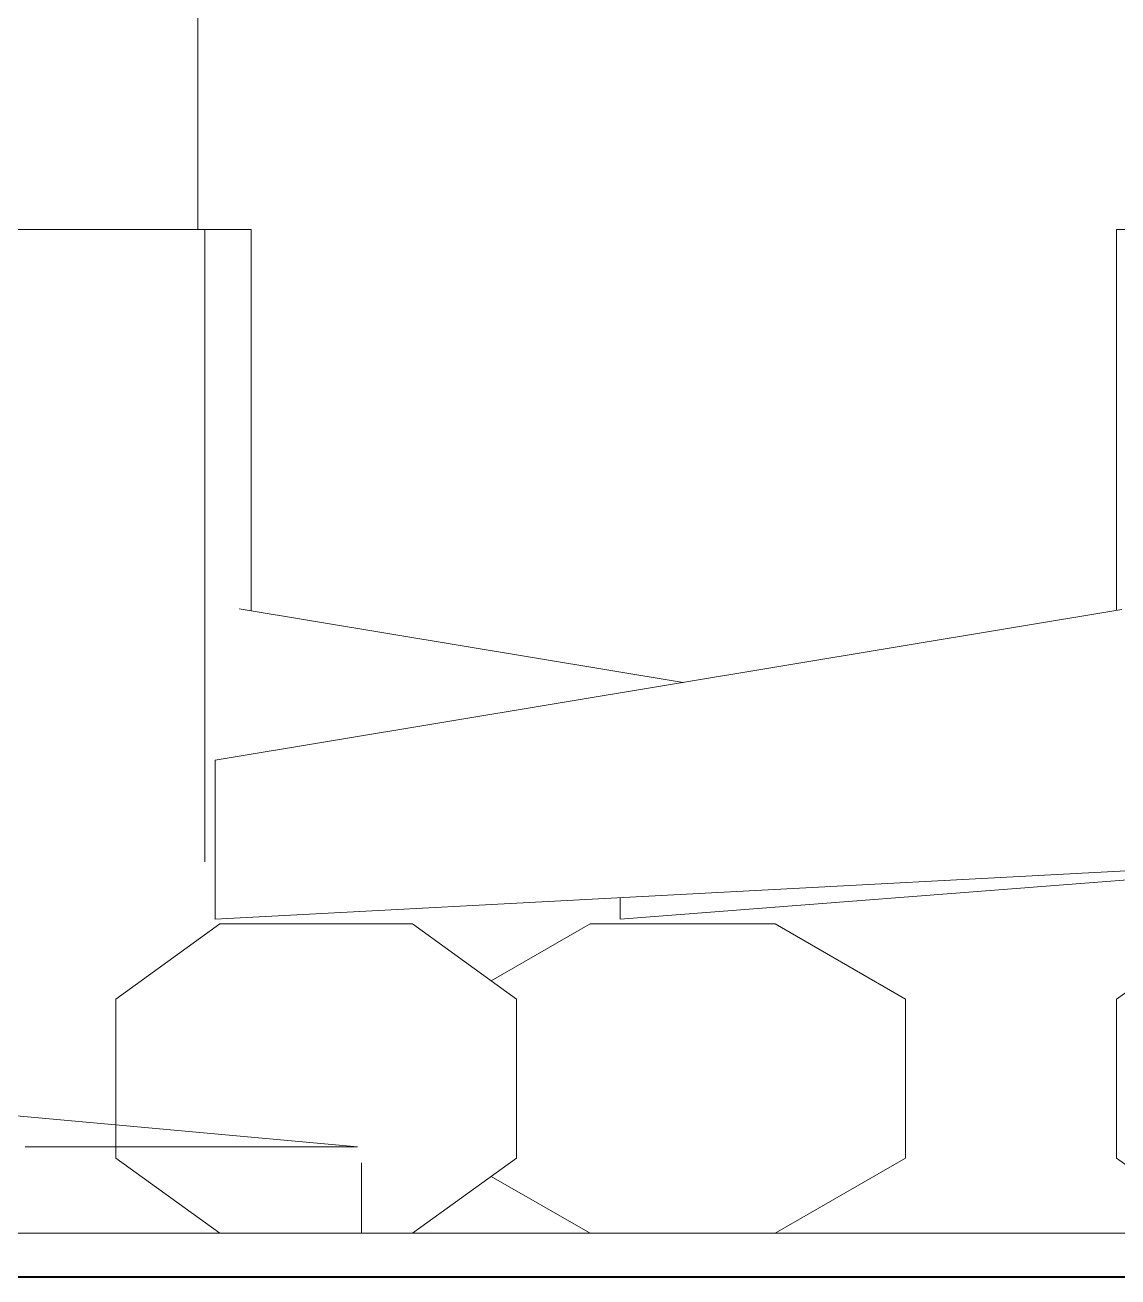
# Model space of a CAD drawing. Extents: x 65572 to 72871, y 30718 to 33858.
# Drawn here: x 66356.68 to 66369.12, y 33416.08 to 33430.34 of the extents above; entities that cross this region are included whole.
import ezdxf

# ---------------------------------------------------------------- set-up
doc = ezdxf.new("R2010")
doc.units = 0
doc.header["$LTSCALE"] = 0.5
doc.header["$MEASUREMENT"] = 0
doc.layers.get('0').update_dxf_attribs({"color": 20, "linetype": 'CONTINUOUS'})
for name, color, linetype, lineweight in [('Framing', 142, 'CONTINUOUS', 13), ('Layout', 154, 'CONTINUOUS', 5), ('Structure', 7, 'CONTINUOUS', 40)]:
    doc.layers.add(name, color=color, linetype=linetype, lineweight=lineweight)

# ---------------------------------------------------------------- blocks, each defined once
blk = doc.blocks.new('12fstg01')
at = {"color": 0, "linetype": 'ByBlock'}
for p, q in [((-0.03806, 0.24015), (0.03806, 0.24015)), ((-0.03806, 0.149), (-0.03806, 0.24015)), ((-0.25367, 0.1132), (-0.03681, 0.14918)), ((-0.25367, 0.0751), (-0.25367, 0.1132)), ((-0.02463, 0.08728), (-0.25367, 0.0751)), ((-0.02131, 0.08562), (-0.1568, 0.0751)), ((-0.1568, 0.0751), (-0.1568, 0.08017)), ((-0.27747, 0.056), (-0.25256, 0.07399)), ((-0.25256, 0.07399), (-0.20648, 0.07399)), ((-0.20648, 0.07399), (-0.18157, 0.056)), ((-0.16399, 0.07399), (-0.18766, 0.06034)), ((-0.11971, 0.07399), (-0.16399, 0.07399)), ((-0.11971, 0.07399), (-0.08857, 0.056)), ((-0.03806, 0.056), (-0.01273, 0.07399)), ((-0.27747, 0.0179), (-0.27747, 0.056)), ((-0.18157, 0.056), (-0.18157, 0.0179)), ((-0.08857, 0.0179), (-0.08857, 0.056)), ((-0.03806, 0.056), (-0.03806, 0.0179)), ((-0.25256, 0), (-0.27747, 0.0179)), ((-0.18157, 0.0179), (-0.20648, 0)), ((-0.08857, 0.0179), (-0.11971, 0)), ((-0.03806, 0.0179), (-0.01273, 0)), ((-0.16399, 0), (-0.18766, 0.01356)), ((-0.20648, 0), (-0.25256, 0)), ((-0.11971, 0), (-0.16399, 0))]:
    blk.add_line(p, q, dxfattribs=at)

msp = doc.modelspace()

# ---------------------------------------------------------------- linework, layer by layer
at = {"layer": 'Framing'}
msp.add_line((65916.121008, 33416.58061), (66520.623975, 33416.58061), dxfattribs=at)
at = {"layer": 'Layout', "linetype": 'ByBlock'}
for p, q in [((66358.644816, 33435.261588), (66358.644816, 33428.008715)), ((66355.62864, 33428.008715), (66359.250686, 33428.008715)), ((66358.723843, 33420.808526), (66358.723843, 33428.008715)), ((66359.250686, 33428.008715), (66359.250686, 33423.66665)), ((66359.11239, 33423.688601), (66364.169528, 33422.851617)), ((66349.461203, 33418.562349), (66360.461257, 33417.562344)), ((66360.508468, 33417.381814), (66360.508468, 33416.58061))]:
    msp.add_line(p, q, dxfattribs=at)
at = {"layer": 'Layout', "linetype": 'ByBlock', "flags": 128}
msp.add_lwpolyline([(66356.676105, 33417.562344), (66356.680468, 33417.562344), (66356.684831, 33417.562344), (66356.689194, 33417.562344), (66356.693557, 33417.562344), (66356.69792, 33417.562344), (66356.702283, 33417.562344), (66356.706646, 33417.562344), (66356.711009, 33417.562344), (66356.715372, 33417.562344), (66356.719735, 33417.562344), (66356.724098, 33417.562344), (66356.728461, 33417.562344), (66356.732825, 33417.562344), (66356.737188, 33417.562344), (66356.741551, 33417.562344), (66356.745914, 33417.562344), (66356.750277, 33417.562344), (66356.75464, 33417.562344), (66356.759003, 33417.562344), (66356.763366, 33417.562344), (66356.767729, 33417.562344), (66356.772092, 33417.562344), (66356.776455, 33417.562344), (66356.780818, 33417.562344), (66356.785181, 33417.562344), (66356.789544, 33417.562344), (66356.793907, 33417.562344), (66356.79827, 33417.562344), (66356.802633, 33417.562344), (66356.806996, 33417.562344), (66356.811359, 33417.562344), (66356.815723, 33417.562344), (66356.820086, 33417.562344), (66356.824449, 33417.562344), (66356.828812, 33417.562344), (66356.833175, 33417.562344), (66356.837538, 33417.562344), (66356.841901, 33417.562344), (66356.846264, 33417.562344), (66356.850627, 33417.562344), (66356.85499, 33417.562344), (66356.859353, 33417.562344), (66356.863716, 33417.562344), (66356.868079, 33417.562344), (66356.872442, 33417.562344), (66356.876805, 33417.562344), (66356.881168, 33417.562344), (66356.885531, 33417.562344), (66356.889894, 33417.562344), (66356.894257, 33417.562344), (66356.898621, 33417.562344), (66356.902984, 33417.562344), (66356.907347, 33417.562344), (66356.91171, 33417.562344), (66356.916073, 33417.562344), (66356.920436, 33417.562344), (66356.924799, 33417.562344), (66356.929162, 33417.562344), (66356.933525, 33417.562344), (66356.937888, 33417.562344), (66356.942251, 33417.562344), (66356.946614, 33417.562344), (66356.950977, 33417.562344), (66356.95534, 33417.562344), (66356.959703, 33417.562344), (66356.964066, 33417.562344), (66356.968429, 33417.562344), (66356.972792, 33417.562344), (66356.977155, 33417.562344), (66356.981519, 33417.562344), (66356.985882, 33417.562344), (66356.990245, 33417.562344), (66356.994608, 33417.562344), (66356.998971, 33417.562344), (66357.003334, 33417.562344), (66357.007697, 33417.562344), (66357.01206, 33417.562344), (66357.016423, 33417.562344), (66357.020786, 33417.562344), (66357.025149, 33417.562344), (66357.029512, 33417.562344), (66357.033875, 33417.562344), (66357.038238, 33417.562344), (66357.042601, 33417.562344), (66357.046964, 33417.562344), (66357.051327, 33417.562344), (66357.05569, 33417.562344), (66357.060053, 33417.562344), (66357.064417, 33417.562344), (66357.06878, 33417.562344), (66357.073143, 33417.562344), (66357.077506, 33417.562344), (66357.081869, 33417.562344), (66357.086232, 33417.562344), (66357.090595, 33417.562344), (66357.094958, 33417.562344), (66357.099321, 33417.562344), (66357.103684, 33417.562344), (66357.108047, 33417.562344), (66357.11241, 33417.562344), (66357.116773, 33417.562344), (66357.121136, 33417.562344), (66357.125499, 33417.562344), (66357.129862, 33417.562344), (66357.134225, 33417.562344), (66357.138588, 33417.562344), (66357.142951, 33417.562344), (66357.147315, 33417.562344), (66357.151678, 33417.562344), (66357.156041, 33417.562344), (66357.160404, 33417.562344), (66357.164767, 33417.562344), (66357.16913, 33417.562344), (66357.173493, 33417.562344), (66357.177856, 33417.562344), (66357.182219, 33417.562344), (66357.186582, 33417.562344), (66357.190945, 33417.562344), (66357.195308, 33417.562344), (66357.199671, 33417.562344), (66357.204034, 33417.562344), (66357.208397, 33417.562344), (66357.21276, 33417.562344), (66357.217123, 33417.562344), (66357.221486, 33417.562344), (66357.225849, 33417.562344), (66357.230213, 33417.562344), (66357.234576, 33417.562344), (66357.238939, 33417.562344), (66357.243302, 33417.562344), (66357.247665, 33417.562344), (66357.252028, 33417.562344), (66357.256391, 33417.562344), (66357.260754, 33417.562344), (66357.265117, 33417.562344), (66357.26948, 33417.562344), (66357.273843, 33417.562344), (66357.278206, 33417.562344), (66357.282569, 33417.562344), (66357.286932, 33417.562344), (66357.291295, 33417.562344), (66357.295658, 33417.562344), (66357.300021, 33417.562344), (66357.304384, 33417.562344), (66357.308747, 33417.562344), (66357.313111, 33417.562344), (66357.317474, 33417.562344), (66357.321837, 33417.562344), (66357.3262, 33417.562344), (66357.330563, 33417.562344), (66357.334926, 33417.562344), (66357.339289, 33417.562344), (66357.343652, 33417.562344), (66357.348015, 33417.562344), (66357.352378, 33417.562344), (66357.356741, 33417.562344), (66357.361104, 33417.562344), (66357.365467, 33417.562344), (66357.36983, 33417.562344), (66357.374193, 33417.562344), (66357.378556, 33417.562344), (66357.382919, 33417.562344), (66357.387282, 33417.562344), (66357.391646, 33417.562344), (66357.396009, 33417.562344), (66357.400372, 33417.562344), (66357.404735, 33417.562344), (66357.409098, 33417.562344), (66357.413461, 33417.562344), (66357.417824, 33417.562344), (66357.422187, 33417.562344), (66357.42655, 33417.562344), (66357.430913, 33417.562344), (66357.435276, 33417.562344), (66357.439639, 33417.562344), (66357.444002, 33417.562344), (66357.448365, 33417.562344), (66357.452728, 33417.562344), (66357.457091, 33417.562344), (66357.461454, 33417.562344), (66357.465817, 33417.562344), (66357.47018, 33417.562344), (66357.474544, 33417.562344), (66357.478907, 33417.562344), (66357.48327, 33417.562344), (66357.487633, 33417.562344), (66357.491996, 33417.562344), (66357.496359, 33417.562344), (66357.500722, 33417.562344), (66357.505085, 33417.562344), (66357.509448, 33417.562344), (66357.513811, 33417.562344), (66357.518174, 33417.562344), (66357.522537, 33417.562344), (66357.5269, 33417.562344), (66357.531263, 33417.562344), (66357.535626, 33417.562344), (66357.539989, 33417.562344), (66357.544352, 33417.562344), (66357.548715, 33417.562344), (66357.553078, 33417.562344), (66357.557442, 33417.562344), (66357.561805, 33417.562344), (66357.566168, 33417.562344), (66357.570531, 33417.562344), (66357.574894, 33417.562344), (66357.579257, 33417.562344), (66357.58362, 33417.562344), (66357.587983, 33417.562344), (66357.592346, 33417.562344), (66357.596709, 33417.562344), (66357.601072, 33417.562344), (66357.605435, 33417.562344), (66357.609798, 33417.562344), (66357.614161, 33417.562344), (66357.618524, 33417.562344), (66357.622887, 33417.562344), (66357.62725, 33417.562344), (66357.631613, 33417.562344), (66357.635976, 33417.562344), (66357.64034, 33417.562344), (66357.644703, 33417.562344), (66357.649066, 33417.562344), (66357.653429, 33417.562344), (66357.657792, 33417.562344), (66357.662155, 33417.562344), (66357.666518, 33417.562344), (66357.670881, 33417.562344), (66357.675244, 33417.562344), (66357.679607, 33417.562344), (66357.68397, 33417.562344), (66357.688333, 33417.562344), (66357.692696, 33417.562344), (66357.697059, 33417.562344), (66357.701422, 33417.562344), (66357.705785, 33417.562344), (66357.710148, 33417.562344), (66357.714511, 33417.562344), (66357.718874, 33417.562344), (66357.723238, 33417.562344), (66357.727601, 33417.562344), (66357.731964, 33417.562344), (66357.736327, 33417.562344), (66357.74069, 33417.562344), (66357.745053, 33417.562344), (66357.749416, 33417.562344), (66357.753779, 33417.562344), (66357.758142, 33417.562344), (66357.762505, 33417.562344), (66357.766868, 33417.562344), (66357.771231, 33417.562344), (66357.775594, 33417.562344), (66357.779957, 33417.562344), (66357.78432, 33417.562344), (66357.788683, 33417.562344), (66357.793046, 33417.562344), (66357.797409, 33417.562344), (66357.801772, 33417.562344), (66357.806136, 33417.562344), (66357.810499, 33417.562344), (66357.814862, 33417.562344), (66357.819225, 33417.562344), (66357.823588, 33417.562344), (66357.827951, 33417.562344), (66357.832314, 33417.562344), (66357.836677, 33417.562344), (66357.84104, 33417.562344), (66357.844863, 33417.562344), (66357.848146, 33417.562344), (66357.851428, 33417.562344), (66357.854711, 33417.562344), (66357.857994, 33417.562344), (66357.861277, 33417.562344), (66357.86456, 33417.562344), (66357.867842, 33417.562344), (66357.871125, 33417.562344), (66357.874408, 33417.562344), (66357.877691, 33417.562344), (66357.880974, 33417.562344), (66357.884256, 33417.562344), (66357.887539, 33417.562344), (66357.890822, 33417.562344), (66357.894105, 33417.562344), (66357.897388, 33417.562344), (66357.90067, 33417.562344), (66357.903953, 33417.562344), (66357.907236, 33417.562344), (66357.910519, 33417.562344), (66357.913801, 33417.562344), (66357.917084, 33417.562344), (66357.920367, 33417.562344), (66357.92365, 33417.562344), (66357.926933, 33417.562344), (66357.930215, 33417.562344), (66357.933498, 33417.562344), (66357.936781, 33417.562344), (66357.940064, 33417.562344), (66357.943347, 33417.562344), (66357.946629, 33417.562344), (66357.949912, 33417.562344), (66357.953195, 33417.562344), (66357.956478, 33417.562344), (66357.959761, 33417.562344), (66357.963043, 33417.562344), (66357.966326, 33417.562344), (66357.969609, 33417.562344), (66357.972892, 33417.562344), (66357.976175, 33417.562344), (66357.979457, 33417.562344), (66357.98274, 33417.562344), (66357.986023, 33417.562344), (66357.989306, 33417.562344), (66357.992588, 33417.562344), (66357.995871, 33417.562344), (66357.999154, 33417.562344), (66358.002437, 33417.562344), (66358.00572, 33417.562344), (66358.009002, 33417.562344), (66358.012285, 33417.562344), (66358.015568, 33417.562344), (66358.018851, 33417.562344), (66358.022134, 33417.562344), (66358.025416, 33417.562344), (66358.028699, 33417.562344), (66358.031982, 33417.562344), (66358.035265, 33417.562344), (66358.038548, 33417.562344), (66358.04183, 33417.562344), (66358.045113, 33417.562344), (66358.048396, 33417.562344), (66358.051679, 33417.562344), (66358.054962, 33417.562344), (66358.058244, 33417.562344), (66358.061527, 33417.562344), (66358.06481, 33417.562344), (66358.068093, 33417.562344), (66358.071375, 33417.562344), (66358.074658, 33417.562344), (66358.077941, 33417.562344), (66358.081224, 33417.562344), (66358.084507, 33417.562344), (66358.087789, 33417.562344), (66358.091072, 33417.562344), (66358.094355, 33417.562344), (66358.097638, 33417.562344), (66358.100921, 33417.562344), (66358.104203, 33417.562344), (66358.107486, 33417.562344), (66358.110769, 33417.562344), (66358.114052, 33417.562344), (66358.117335, 33417.562344), (66358.120617, 33417.562344), (66358.1239, 33417.562344), (66358.127183, 33417.562344), (66358.130466, 33417.562344), (66358.133749, 33417.562344), (66358.137031, 33417.562344), (66358.140314, 33417.562344), (66358.143597, 33417.562344), (66358.14688, 33417.562344), (66358.150162, 33417.562344), (66358.153445, 33417.562344), (66358.156728, 33417.562344), (66358.160011, 33417.562344), (66358.163294, 33417.562344), (66358.166576, 33417.562344), (66358.169859, 33417.562344), (66358.173142, 33417.562344), (66358.176425, 33417.562344), (66358.179708, 33417.562344), (66358.18299, 33417.562344), (66358.186273, 33417.562344), (66358.189556, 33417.562344), (66358.192839, 33417.562344), (66358.196122, 33417.562344), (66358.199404, 33417.562344), (66358.202687, 33417.562344), (66358.20597, 33417.562344), (66358.209253, 33417.562344), (66358.212535, 33417.562344), (66358.215818, 33417.562344), (66358.219101, 33417.562344), (66358.222384, 33417.562344), (66358.225667, 33417.562344), (66358.228949, 33417.562344), (66358.232232, 33417.562344), (66358.235515, 33417.562344), (66358.238798, 33417.562344), (66358.242081, 33417.562344), (66358.245363, 33417.562344), (66358.248646, 33417.562344), (66358.251929, 33417.562344), (66358.255212, 33417.562344), (66358.258495, 33417.562344), (66358.261777, 33417.562344), (66358.26506, 33417.562344), (66358.268343, 33417.562344), (66358.271626, 33417.562344), (66358.274909, 33417.562344), (66358.278191, 33417.562344), (66358.281474, 33417.562344), (66358.284757, 33417.562344), (66358.28804, 33417.562344), (66358.291322, 33417.562344), (66358.294605, 33417.562344), (66358.297888, 33417.562344), (66358.301171, 33417.562344), (66358.304454, 33417.562344), (66358.307736, 33417.562344), (66358.311019, 33417.562344), (66358.314302, 33417.562344), (66358.317585, 33417.562344), (66358.320868, 33417.562344), (66358.32415, 33417.562344), (66358.327433, 33417.562344), (66358.330716, 33417.562344), (66358.333999, 33417.562344), (66358.337282, 33417.562344), (66358.340564, 33417.562344), (66358.343847, 33417.562344), (66358.34713, 33417.562344), (66358.350413, 33417.562344), (66358.353696, 33417.562344), (66358.356978, 33417.562344), (66358.360261, 33417.562344), (66358.363544, 33417.562344), (66358.366827, 33417.562344), (66358.370109, 33417.562344), (66358.373392, 33417.562344), (66358.376675, 33417.562344), (66358.379958, 33417.562344), (66358.383241, 33417.562344), (66358.386523, 33417.562344), (66358.389806, 33417.562344), (66358.393089, 33417.562344), (66358.396372, 33417.562344), (66358.399655, 33417.562344), (66358.402937, 33417.562344), (66358.40622, 33417.562344), (66358.409503, 33417.562344), (66358.412786, 33417.562344), (66358.416069, 33417.562344), (66358.419351, 33417.562344), (66358.422634, 33417.562344), (66358.425917, 33417.562344), (66358.4292, 33417.562344), (66358.432483, 33417.562344), (66358.435765, 33417.562344), (66358.439048, 33417.562344), (66358.442331, 33417.562344), (66358.445614, 33417.562344), (66358.448896, 33417.562344), (66358.452179, 33417.562344), (66358.455462, 33417.562344), (66358.458745, 33417.562344), (66358.462028, 33417.562344), (66358.46531, 33417.562344), (66358.468593, 33417.562344), (66358.471876, 33417.562344), (66358.475159, 33417.562344), (66358.478442, 33417.562344), (66358.481724, 33417.562344), (66358.485007, 33417.562344), (66358.48829, 33417.562344), (66358.491573, 33417.562344), (66358.494856, 33417.562344), (66358.498138, 33417.562344), (66358.501421, 33417.562344), (66358.504704, 33417.562344), (66358.507987, 33417.562344), (66358.51127, 33417.562344), (66358.514552, 33417.562344), (66358.517835, 33417.562344), (66358.521118, 33417.562344), (66358.524401, 33417.562344), (66358.527683, 33417.562344), (66358.530966, 33417.562344), (66358.534249, 33417.562344), (66358.537532, 33417.562344), (66358.540815, 33417.562344), (66358.544097, 33417.562344), (66358.54738, 33417.562344), (66358.550663, 33417.562344), (66358.553946, 33417.562344), (66358.557229, 33417.562344), (66358.560511, 33417.562344), (66358.563794, 33417.562344), (66358.567077, 33417.562344), (66358.57036, 33417.562344), (66358.573643, 33417.562344), (66358.576925, 33417.562344), (66358.580208, 33417.562344), (66358.583491, 33417.562344), (66358.586774, 33417.562344), (66358.590057, 33417.562344), (66358.593339, 33417.562344), (66358.596622, 33417.562344), (66358.599905, 33417.562344), (66358.603188, 33417.562344), (66358.60647, 33417.562344), (66358.609753, 33417.562344), (66358.613036, 33417.562344), (66358.616319, 33417.562344), (66358.619602, 33417.562344), (66358.622884, 33417.562344), (66358.626167, 33417.562344), (66358.62945, 33417.562344), (66358.632733, 33417.562344), (66358.636016, 33417.562344), (66358.639298, 33417.562344), (66358.642581, 33417.562344), (66358.645864, 33417.562344), (66358.649147, 33417.562344), (66358.65243, 33417.562344), (66358.655712, 33417.562344), (66358.658995, 33417.562344), (66358.662278, 33417.562344), (66358.665561, 33417.562344), (66358.668843, 33417.562344), (66358.672126, 33417.562344), (66358.675409, 33417.562344), (66358.678692, 33417.562344), (66358.681975, 33417.562344), (66358.685257, 33417.562344), (66358.68854, 33417.562344), (66358.691823, 33417.562344), (66358.695106, 33417.562344), (66358.698389, 33417.562344), (66358.701671, 33417.562344), (66358.704954, 33417.562344), (66358.708237, 33417.562344), (66358.71152, 33417.562344), (66358.714803, 33417.562344), (66358.718085, 33417.562344), (66358.721368, 33417.562344), (66358.724651, 33417.562344), (66358.727934, 33417.562344), (66358.731217, 33417.562344), (66358.734499, 33417.562344), (66358.737782, 33417.562344), (66358.741065, 33417.562344), (66358.744348, 33417.562344), (66358.74763, 33417.562344), (66358.750913, 33417.562344), (66358.754196, 33417.562344), (66358.757479, 33417.562344), (66358.760762, 33417.562344), (66358.764044, 33417.562344), (66358.767327, 33417.562344), (66358.77061, 33417.562344), (66358.773893, 33417.562344), (66358.777176, 33417.562344), (66358.780458, 33417.562344), (66358.783741, 33417.562344), (66358.787024, 33417.562344), (66358.790307, 33417.562344), (66358.79359, 33417.562344), (66358.796872, 33417.562344), (66358.800155, 33417.562344), (66358.803438, 33417.562344), (66358.806721, 33417.562344), (66358.810004, 33417.562344), (66358.813286, 33417.562344), (66358.816569, 33417.562344), (66358.819852, 33417.562344), (66358.823135, 33417.562344), (66358.826417, 33417.562344), (66358.8297, 33417.562344), (66358.832983, 33417.562344), (66358.836266, 33417.562344), (66358.839549, 33417.562344), (66358.842831, 33417.562344), (66358.846114, 33417.562344), (66358.849397, 33417.562344), (66358.85268, 33417.562344), (66358.855963, 33417.562344), (66358.859245, 33417.562344), (66358.862528, 33417.562344), (66358.865811, 33417.562344), (66358.869094, 33417.562344), (66358.872377, 33417.562344), (66358.875659, 33417.562344), (66358.878942, 33417.562344), (66358.882225, 33417.562344), (66358.885508, 33417.562344), (66358.888791, 33417.562344), (66358.892073, 33417.562344), (66358.895356, 33417.562344), (66358.898639, 33417.562344), (66358.901922, 33417.562344), (66358.905204, 33417.562344), (66358.908487, 33417.562344), (66358.91177, 33417.562344), (66358.915053, 33417.562344), (66358.918336, 33417.562344), (66358.921618, 33417.562344), (66358.924901, 33417.562344), (66358.928184, 33417.562344), (66358.931467, 33417.562344), (66358.93475, 33417.562344), (66358.938032, 33417.562344), (66358.941315, 33417.562344), (66358.944598, 33417.562344), (66358.947881, 33417.562344), (66358.951164, 33417.562344), (66358.954446, 33417.562344), (66358.957729, 33417.562344), (66358.961012, 33417.562344), (66358.964295, 33417.562344), (66358.967578, 33417.562344), (66358.97086, 33417.562344), (66358.974143, 33417.562344), (66358.977426, 33417.562344), (66358.980709, 33417.562344), (66358.983991, 33417.562344), (66358.987274, 33417.562344), (66358.990557, 33417.562344), (66358.99384, 33417.562344), (66358.997123, 33417.562344), (66359.000405, 33417.562344), (66359.003688, 33417.562344), (66359.006971, 33417.562344), (66359.010254, 33417.562344), (66359.013537, 33417.562344), (66359.016819, 33417.562344), (66359.020102, 33417.562344), (66359.023385, 33417.562344), (66359.026668, 33417.562344), (66359.029951, 33417.562344), (66359.033233, 33417.562344), (66359.036516, 33417.562344), (66359.039799, 33417.562344), (66359.043082, 33417.562344), (66359.046365, 33417.562344), (66359.049647, 33417.562344), (66359.05293, 33417.562344), (66359.056213, 33417.562344), (66359.059496, 33417.562344), (66359.062778, 33417.562344), (66359.066061, 33417.562344), (66359.069344, 33417.562344), (66359.072627, 33417.562344), (66359.07591, 33417.562344), (66359.079192, 33417.562344), (66359.082475, 33417.562344), (66359.085758, 33417.562344), (66359.089041, 33417.562344), (66359.092324, 33417.562344), (66359.095606, 33417.562344), (66359.098889, 33417.562344), (66359.102172, 33417.562344), (66359.105455, 33417.562344), (66359.108738, 33417.562344), (66359.11202, 33417.562344), (66359.115303, 33417.562344), (66359.118586, 33417.562344), (66359.121869, 33417.562344), (66359.125151, 33417.562344), (66359.128434, 33417.562344), (66359.131717, 33417.562344), (66359.135, 33417.562344), (66359.138283, 33417.562344), (66359.141565, 33417.562344), (66359.144848, 33417.562344), (66359.148131, 33417.562344), (66359.151414, 33417.562344), (66359.154697, 33417.562344), (66359.157979, 33417.562344), (66359.161262, 33417.562344), (66359.164545, 33417.562344), (66359.167828, 33417.562344), (66359.171111, 33417.562344), (66359.174393, 33417.562344), (66359.177676, 33417.562344), (66359.180959, 33417.562344), (66359.184242, 33417.562344), (66359.187525, 33417.562344), (66359.190807, 33417.562344), (66359.19409, 33417.562344), (66359.197373, 33417.562344), (66359.200656, 33417.562344), (66359.203938, 33417.562344), (66359.207221, 33417.562344), (66359.210504, 33417.562344), (66359.213787, 33417.562344), (66359.21707, 33417.562344), (66359.220352, 33417.562344), (66359.223635, 33417.562344), (66359.226918, 33417.562344), (66359.230201, 33417.562344), (66359.233484, 33417.562344), (66359.236766, 33417.562344), (66359.240049, 33417.562344), (66359.243332, 33417.562344), (66359.246615, 33417.562344), (66359.249898, 33417.562344), (66359.25318, 33417.562344), (66359.256463, 33417.562344), (66359.259746, 33417.562344), (66359.263029, 33417.562344), (66359.266312, 33417.562344), (66359.269594, 33417.562344), (66359.272877, 33417.562344), (66359.274915, 33417.562344), (66359.276953, 33417.562344), (66359.278991, 33417.562344), (66359.281029, 33417.562344), (66359.283067, 33417.562344), (66359.285105, 33417.562344), (66359.287143, 33417.562344), (66359.28918, 33417.562344), (66359.291218, 33417.562344), (66359.293256, 33417.562344), (66359.295294, 33417.562344), (66359.297332, 33417.562344), (66359.29937, 33417.562344), (66359.301408, 33417.562344), (66359.303446, 33417.562344), (66359.305484, 33417.562344), (66359.307522, 33417.562344), (66359.30956, 33417.562344), (66359.311598, 33417.562344), (66359.313635, 33417.562344), (66359.315673, 33417.562344), (66359.317711, 33417.562344), (66359.319749, 33417.562344), (66359.321787, 33417.562344), (66359.323825, 33417.562344), (66359.325863, 33417.562344), (66359.327901, 33417.562344), (66359.329939, 33417.562344), (66359.331977, 33417.562344), (66359.334015, 33417.562344), (66359.336053, 33417.562344), (66359.33809, 33417.562344), (66359.340128, 33417.562344), (66359.342166, 33417.562344), (66359.344204, 33417.562344), (66359.346242, 33417.562344), (66359.34828, 33417.562344), (66359.350318, 33417.562344), (66359.352356, 33417.562344), (66359.354394, 33417.562344), (66359.356432, 33417.562344), (66359.35847, 33417.562344), (66359.360508, 33417.562344), (66359.362545, 33417.562344), (66359.364583, 33417.562344), (66359.366621, 33417.562344), (66359.368659, 33417.562344), (66359.370697, 33417.562344), (66359.372735, 33417.562344), (66359.374773, 33417.562344), (66359.376811, 33417.562344), (66359.378849, 33417.562344), (66359.380887, 33417.562344), (66359.382925, 33417.562344), (66359.384963, 33417.562344), (66359.387, 33417.562344), (66359.389038, 33417.562344), (66359.391076, 33417.562344), (66359.393114, 33417.562344), (66359.395152, 33417.562344), (66359.39719, 33417.562344), (66359.399228, 33417.562344), (66359.401266, 33417.562344), (66359.403304, 33417.562344), (66359.405342, 33417.562344), (66359.40738, 33417.562344), (66359.409418, 33417.562344), (66359.411455, 33417.562344), (66359.413493, 33417.562344), (66359.415531, 33417.562344), (66359.417569, 33417.562344), (66359.419607, 33417.562344), (66359.421645, 33417.562344), (66359.423683, 33417.562344), (66359.425721, 33417.562344), (66359.427759, 33417.562344), (66359.429797, 33417.562344), (66359.431835, 33417.562344), (66359.433873, 33417.562344), (66359.43591, 33417.562344), (66359.437948, 33417.562344), (66359.439986, 33417.562344), (66359.442024, 33417.562344), (66359.444062, 33417.562344), (66359.4461, 33417.562344), (66359.448138, 33417.562344), (66359.450176, 33417.562344), (66359.452214, 33417.562344), (66359.454252, 33417.562344), (66359.45629, 33417.562344), (66359.458328, 33417.562344), (66359.460365, 33417.562344), (66359.462403, 33417.562344), (66359.464441, 33417.562344), (66359.466479, 33417.562344), (66359.468517, 33417.562344), (66359.470555, 33417.562344), (66359.472593, 33417.562344), (66359.474631, 33417.562344), (66359.476669, 33417.562344), (66359.478707, 33417.562344), (66359.480745, 33417.562344), (66359.482783, 33417.562344), (66359.48482, 33417.562344), (66359.486858, 33417.562344), (66359.488896, 33417.562344), (66359.490934, 33417.562344), (66359.492972, 33417.562344), (66359.49501, 33417.562344), (66359.497048, 33417.562344), (66359.499086, 33417.562344), (66359.501124, 33417.562344), (66359.503162, 33417.562344), (66359.5052, 33417.562344), (66359.507238, 33417.562344), (66359.509275, 33417.562344), (66359.511313, 33417.562344), (66359.513351, 33417.562344), (66359.515389, 33417.562344), (66359.517427, 33417.562344), (66359.519465, 33417.562344), (66359.521503, 33417.562344), (66359.523541, 33417.562344), (66359.525579, 33417.562344), (66359.527617, 33417.562344), (66359.529655, 33417.562344), (66359.531693, 33417.562344), (66359.53373, 33417.562344), (66359.535768, 33417.562344), (66359.537806, 33417.562344), (66359.539844, 33417.562344), (66359.541882, 33417.562344), (66359.54392, 33417.562344), (66359.545958, 33417.562344), (66359.547996, 33417.562344), (66359.550034, 33417.562344), (66359.552072, 33417.562344), (66359.55411, 33417.562344), (66359.556148, 33417.562344), (66359.558185, 33417.562344), (66359.560223, 33417.562344), (66359.562261, 33417.562344), (66359.564299, 33417.562344), (66359.566337, 33417.562344), (66359.568375, 33417.562344), (66359.570413, 33417.562344), (66359.572451, 33417.562344), (66359.574489, 33417.562344), (66359.576527, 33417.562344), (66359.578565, 33417.562344), (66359.580603, 33417.562344), (66359.582641, 33417.562344), (66359.584678, 33417.562344), (66359.586716, 33417.562344), (66359.588754, 33417.562344), (66359.590792, 33417.562344), (66359.59283, 33417.562344), (66359.594868, 33417.562344), (66359.596906, 33417.562344), (66359.598944, 33417.562344), (66359.600982, 33417.562344), (66359.60302, 33417.562344), (66359.605058, 33417.562344), (66359.607096, 33417.562344), (66359.609133, 33417.562344), (66359.611171, 33417.562344), (66359.613209, 33417.562344), (66359.615247, 33417.562344), (66359.617285, 33417.562344), (66359.619323, 33417.562344), (66359.621361, 33417.562344), (66359.623399, 33417.562344), (66359.625437, 33417.562344), (66359.627475, 33417.562344), (66359.629513, 33417.562344), (66359.631551, 33417.562344), (66359.633588, 33417.562344), (66359.635626, 33417.562344), (66359.637664, 33417.562344), (66359.639702, 33417.562344), (66359.64174, 33417.562344), (66359.643778, 33417.562344), (66359.645816, 33417.562344), (66359.647854, 33417.562344), (66359.649892, 33417.562344), (66359.65193, 33417.562344), (66359.653968, 33417.562344), (66359.656006, 33417.562344), (66359.658043, 33417.562344), (66359.660081, 33417.562344), (66359.662119, 33417.562344), (66359.664157, 33417.562344), (66359.666195, 33417.562344), (66359.668233, 33417.562344), (66359.670271, 33417.562344), (66359.672309, 33417.562344), (66359.674347, 33417.562344), (66359.676385, 33417.562344), (66359.678423, 33417.562344), (66359.680461, 33417.562344), (66359.682498, 33417.562344), (66359.684536, 33417.562344), (66359.686574, 33417.562344), (66359.688612, 33417.562344), (66359.69065, 33417.562344), (66359.692688, 33417.562344), (66359.694726, 33417.562344), (66359.696764, 33417.562344), (66359.698802, 33417.562344), (66359.70084, 33417.562344), (66359.702878, 33417.562344), (66359.704916, 33417.562344), (66359.706953, 33417.562344), (66359.708991, 33417.562344), (66359.711029, 33417.562344), (66359.713067, 33417.562344), (66359.715105, 33417.562344), (66359.717143, 33417.562344), (66359.719181, 33417.562344), (66359.721219, 33417.562344), (66359.723257, 33417.562344), (66359.725295, 33417.562344), (66359.727333, 33417.562344), (66359.729371, 33417.562344), (66359.731408, 33417.562344), (66359.733446, 33417.562344), (66359.735484, 33417.562344), (66359.737522, 33417.562344), (66359.73956, 33417.562344), (66359.741598, 33417.562344), (66359.743636, 33417.562344), (66359.745674, 33417.562344), (66359.747712, 33417.562344), (66359.74975, 33417.562344), (66359.751788, 33417.562344), (66359.753826, 33417.562344), (66359.755863, 33417.562344), (66359.757901, 33417.562344), (66359.759939, 33417.562344), (66359.761977, 33417.562344), (66359.764015, 33417.562344), (66359.766053, 33417.562344), (66359.768091, 33417.562344), (66359.770129, 33417.562344), (66359.772167, 33417.562344), (66359.774205, 33417.562344), (66359.776243, 33417.562344), (66359.778281, 33417.562344), (66359.780318, 33417.562344), (66359.782356, 33417.562344), (66359.784394, 33417.562344), (66359.786432, 33417.562344), (66359.78847, 33417.562344), (66359.790508, 33417.562344), (66359.792546, 33417.562344), (66359.794584, 33417.562344), (66359.796622, 33417.562344), (66359.79866, 33417.562344), (66359.800698, 33417.562344), (66359.802736, 33417.562344), (66359.804773, 33417.562344), (66359.806811, 33417.562344), (66359.808849, 33417.562344), (66359.810887, 33417.562344), (66359.812925, 33417.562344), (66359.814963, 33417.562344), (66359.817001, 33417.562344), (66359.819039, 33417.562344), (66359.821077, 33417.562344), (66359.823115, 33417.562344), (66359.825153, 33417.562344), (66359.827191, 33417.562344), (66359.829228, 33417.562344), (66359.831266, 33417.562344), (66359.833304, 33417.562344), (66359.835342, 33417.562344), (66359.83738, 33417.562344), (66359.839418, 33417.562344), (66359.841456, 33417.562344), (66359.843494, 33417.562344), (66359.845532, 33417.562344), (66359.84757, 33417.562344), (66359.849608, 33417.562344), (66359.851646, 33417.562344), (66359.853683, 33417.562344), (66359.855721, 33417.562344), (66359.857759, 33417.562344), (66359.859797, 33417.562344), (66359.861835, 33417.562344), (66359.863873, 33417.562344), (66359.865911, 33417.562344), (66359.867949, 33417.562344), (66359.869987, 33417.562344), (66359.872025, 33417.562344), (66359.874063, 33417.562344), (66359.876101, 33417.562344), (66359.878138, 33417.562344), (66359.880176, 33417.562344), (66359.882214, 33417.562344), (66359.884252, 33417.562344), (66359.88629, 33417.562344), (66359.888328, 33417.562344), (66359.890366, 33417.562344), (66359.892404, 33417.562344), (66359.894442, 33417.562344), (66359.89648, 33417.562344), (66359.898518, 33417.562344), (66359.900556, 33417.562344), (66359.902593, 33417.562344), (66359.904631, 33417.562344), (66359.906669, 33417.562344), (66359.908707, 33417.562344), (66359.910745, 33417.562344), (66359.912783, 33417.562344), (66359.914821, 33417.562344), (66359.916859, 33417.562344), (66359.918897, 33417.562344), (66359.920935, 33417.562344), (66359.922973, 33417.562344), (66359.925011, 33417.562344), (66359.927048, 33417.562344), (66359.929086, 33417.562344), (66359.931124, 33417.562344), (66359.933162, 33417.562344), (66359.9352, 33417.562344), (66359.937238, 33417.562344), (66359.939276, 33417.562344), (66359.941314, 33417.562344), (66359.943352, 33417.562344), (66359.94539, 33417.562344), (66359.947428, 33417.562344), (66359.949466, 33417.562344), (66359.951503, 33417.562344), (66359.953541, 33417.562344), (66359.955579, 33417.562344), (66359.957617, 33417.562344), (66359.959655, 33417.562344), (66359.961693, 33417.562344), (66359.963731, 33417.562344), (66359.965769, 33417.562344), (66359.967807, 33417.562344), (66359.969845, 33417.562344), (66359.971883, 33417.562344), (66359.973921, 33417.562344), (66359.975958, 33417.562344), (66359.977996, 33417.562344), (66359.980034, 33417.562344), (66359.982072, 33417.562344), (66359.98411, 33417.562344), (66359.986148, 33417.562344), (66359.988186, 33417.562344), (66359.990224, 33417.562344), (66359.992262, 33417.562344), (66359.9943, 33417.562344), (66359.996338, 33417.562344), (66359.998376, 33417.562344), (66360.000414, 33417.562344), (66360.002451, 33417.562344), (66360.004489, 33417.562344), (66360.006527, 33417.562344), (66360.008565, 33417.562344), (66360.010603, 33417.562344), (66360.012641, 33417.562344), (66360.014679, 33417.562344), (66360.016717, 33417.562344), (66360.018755, 33417.562344), (66360.020793, 33417.562344), (66360.022831, 33417.562344), (66360.024869, 33417.562344), (66360.026906, 33417.562344), (66360.028944, 33417.562344), (66360.030982, 33417.562344), (66360.03302, 33417.562344), (66360.035058, 33417.562344), (66360.037096, 33417.562344), (66360.039134, 33417.562344), (66360.041172, 33417.562344), (66360.04321, 33417.562344), (66360.045248, 33417.562344), (66360.047286, 33417.562344), (66360.049324, 33417.562344), (66360.051361, 33417.562344), (66360.053399, 33417.562344), (66360.055437, 33417.562344), (66360.057475, 33417.562344), (66360.059513, 33417.562344), (66360.061551, 33417.562344), (66360.063589, 33417.562344), (66360.065627, 33417.562344), (66360.067665, 33417.562344), (66360.069703, 33417.562344), (66360.071741, 33417.562344), (66360.073779, 33417.562344), (66360.075816, 33417.562344), (66360.077854, 33417.562344), (66360.079892, 33417.562344), (66360.08193, 33417.562344), (66360.083968, 33417.562344), (66360.086006, 33417.562344), (66360.088044, 33417.562344), (66360.090082, 33417.562344), (66360.09212, 33417.562344), (66360.094158, 33417.562344), (66360.096196, 33417.562344), (66360.098234, 33417.562344), (66360.100271, 33417.562344), (66360.102309, 33417.562344), (66360.104347, 33417.562344), (66360.106385, 33417.562344), (66360.108423, 33417.562344), (66360.110461, 33417.562344), (66360.112499, 33417.562344), (66360.114537, 33417.562344), (66360.116575, 33417.562344), (66360.118613, 33417.562344), (66360.120651, 33417.562344), (66360.122689, 33417.562344), (66360.124726, 33417.562344), (66360.126764, 33417.562344), (66360.128802, 33417.562344), (66360.13084, 33417.562344), (66360.132878, 33417.562344), (66360.134916, 33417.562344), (66360.136954, 33417.562344), (66360.138992, 33417.562344), (66360.14103, 33417.562344), (66360.143068, 33417.562344), (66360.145106, 33417.562344), (66360.147144, 33417.562344), (66360.149181, 33417.562344), (66360.151219, 33417.562344), (66360.153257, 33417.562344), (66360.155295, 33417.562344), (66360.157333, 33417.562344), (66360.159371, 33417.562344), (66360.160735, 33417.562344), (66360.161426, 33417.562344), (66360.162117, 33417.562344), (66360.162808, 33417.562344), (66360.163499, 33417.562344), (66360.16419, 33417.562344), (66360.164881, 33417.562344), (66360.165571, 33417.562344), (66360.166262, 33417.562344), (66360.166953, 33417.562344), (66360.167644, 33417.562344), (66360.168335, 33417.562344), (66360.169026, 33417.562344), (66360.169717, 33417.562344), (66360.170407, 33417.562344), (66360.171098, 33417.562344), (66360.171789, 33417.562344), (66360.17248, 33417.562344), (66360.173171, 33417.562344), (66360.173862, 33417.562344), (66360.174552, 33417.562344), (66360.175243, 33417.562344), (66360.175934, 33417.562344), (66360.176625, 33417.562344), (66360.177316, 33417.562344), (66360.178007, 33417.562344), (66360.178698, 33417.562344), (66360.179388, 33417.562344), (66360.180079, 33417.562344), (66360.18077, 33417.562344), (66360.181461, 33417.562344), (66360.182152, 33417.562344), (66360.182843, 33417.562344), (66360.183534, 33417.562344), (66360.184224, 33417.562344), (66360.184915, 33417.562344), (66360.185606, 33417.562344), (66360.186297, 33417.562344), (66360.186988, 33417.562344), (66360.187679, 33417.562344), (66360.18837, 33417.562344), (66360.18906, 33417.562344), (66360.189751, 33417.562344), (66360.190442, 33417.562344), (66360.191133, 33417.562344), (66360.191824, 33417.562344), (66360.192515, 33417.562344), (66360.193206, 33417.562344), (66360.193896, 33417.562344), (66360.194587, 33417.562344), (66360.195278, 33417.562344), (66360.195969, 33417.562344), (66360.19666, 33417.562344), (66360.197351, 33417.562344), (66360.198041, 33417.562344), (66360.198732, 33417.562344), (66360.199423, 33417.562344), (66360.200114, 33417.562344), (66360.200805, 33417.562344), (66360.201496, 33417.562344), (66360.202187, 33417.562344), (66360.202877, 33417.562344), (66360.203568, 33417.562344), (66360.204259, 33417.562344), (66360.20495, 33417.562344), (66360.205641, 33417.562344), (66360.206332, 33417.562344), (66360.207023, 33417.562344), (66360.207713, 33417.562344), (66360.208404, 33417.562344), (66360.209095, 33417.562344), (66360.209786, 33417.562344), (66360.210477, 33417.562344), (66360.211168, 33417.562344), (66360.211859, 33417.562344), (66360.212549, 33417.562344), (66360.21324, 33417.562344), (66360.213931, 33417.562344), (66360.214622, 33417.562344), (66360.215313, 33417.562344), (66360.216004, 33417.562344), (66360.216695, 33417.562344), (66360.217385, 33417.562344), (66360.218076, 33417.562344), (66360.218767, 33417.562344), (66360.219458, 33417.562344), (66360.220149, 33417.562344), (66360.22084, 33417.562344), (66360.22153, 33417.562344), (66360.222221, 33417.562344), (66360.222912, 33417.562344), (66360.223603, 33417.562344), (66360.224294, 33417.562344), (66360.224985, 33417.562344), (66360.225676, 33417.562344), (66360.226366, 33417.562344), (66360.227057, 33417.562344), (66360.227748, 33417.562344), (66360.228439, 33417.562344), (66360.22913, 33417.562344), (66360.229821, 33417.562344), (66360.230512, 33417.562344), (66360.231202, 33417.562344), (66360.231893, 33417.562344), (66360.232584, 33417.562344), (66360.233275, 33417.562344), (66360.233966, 33417.562344), (66360.234657, 33417.562344), (66360.235348, 33417.562344), (66360.236038, 33417.562344), (66360.236729, 33417.562344), (66360.23742, 33417.562344), (66360.238111, 33417.562344), (66360.238802, 33417.562344), (66360.239493, 33417.562344), (66360.240184, 33417.562344), (66360.240874, 33417.562344), (66360.241565, 33417.562344), (66360.242256, 33417.562344), (66360.242947, 33417.562344), (66360.243638, 33417.562344), (66360.244329, 33417.562344), (66360.245019, 33417.562344), (66360.24571, 33417.562344), (66360.246401, 33417.562344), (66360.247092, 33417.562344), (66360.247783, 33417.562344), (66360.248474, 33417.562344), (66360.249165, 33417.562344), (66360.249855, 33417.562344), (66360.250546, 33417.562344), (66360.251237, 33417.562344), (66360.251928, 33417.562344), (66360.252619, 33417.562344), (66360.25331, 33417.562344), (66360.254001, 33417.562344), (66360.254691, 33417.562344), (66360.255382, 33417.562344), (66360.256073, 33417.562344), (66360.256764, 33417.562344), (66360.257455, 33417.562344), (66360.258146, 33417.562344), (66360.258837, 33417.562344), (66360.259527, 33417.562344), (66360.260218, 33417.562344), (66360.260909, 33417.562344), (66360.2616, 33417.562344), (66360.262291, 33417.562344), (66360.262982, 33417.562344), (66360.263673, 33417.562344), (66360.264363, 33417.562344), (66360.265054, 33417.562344), (66360.265745, 33417.562344), (66360.266436, 33417.562344), (66360.267127, 33417.562344), (66360.267818, 33417.562344), (66360.268509, 33417.562344), (66360.269199, 33417.562344), (66360.26989, 33417.562344), (66360.270581, 33417.562344), (66360.271272, 33417.562344), (66360.271963, 33417.562344), (66360.272654, 33417.562344), (66360.273344, 33417.562344), (66360.274035, 33417.562344), (66360.274726, 33417.562344), (66360.275417, 33417.562344), (66360.276108, 33417.562344), (66360.276799, 33417.562344), (66360.27749, 33417.562344), (66360.27818, 33417.562344), (66360.278871, 33417.562344), (66360.279562, 33417.562344), (66360.280253, 33417.562344), (66360.280944, 33417.562344), (66360.281635, 33417.562344), (66360.282326, 33417.562344), (66360.283016, 33417.562344), (66360.283707, 33417.562344), (66360.284398, 33417.562344), (66360.285089, 33417.562344), (66360.28578, 33417.562344), (66360.286471, 33417.562344), (66360.287162, 33417.562344), (66360.287852, 33417.562344), (66360.288543, 33417.562344), (66360.289234, 33417.562344), (66360.289925, 33417.562344), (66360.290616, 33417.562344), (66360.291307, 33417.562344), (66360.291998, 33417.562344), (66360.292688, 33417.562344), (66360.293379, 33417.562344), (66360.29407, 33417.562344), (66360.294761, 33417.562344), (66360.295452, 33417.562344), (66360.296143, 33417.562344), (66360.296833, 33417.562344), (66360.297524, 33417.562344), (66360.298215, 33417.562344), (66360.298906, 33417.562344), (66360.299597, 33417.562344), (66360.300288, 33417.562344), (66360.300979, 33417.562344), (66360.301669, 33417.562344), (66360.30236, 33417.562344), (66360.303051, 33417.562344), (66360.303742, 33417.562344), (66360.304433, 33417.562344), (66360.305124, 33417.562344), (66360.305815, 33417.562344), (66360.306505, 33417.562344), (66360.307196, 33417.562344), (66360.307887, 33417.562344), (66360.308578, 33417.562344), (66360.309269, 33417.562344), (66360.30996, 33417.562344), (66360.310651, 33417.562344), (66360.311341, 33417.562344), (66360.312032, 33417.562344), (66360.312723, 33417.562344), (66360.313414, 33417.562344), (66360.314105, 33417.562344), (66360.314796, 33417.562344), (66360.315487, 33417.562344), (66360.316177, 33417.562344), (66360.316868, 33417.562344), (66360.317559, 33417.562344), (66360.31825, 33417.562344), (66360.318941, 33417.562344), (66360.319632, 33417.562344), (66360.320322, 33417.562344), (66360.321013, 33417.562344), (66360.321704, 33417.562344), (66360.322395, 33417.562344), (66360.323086, 33417.562344), (66360.323777, 33417.562344), (66360.324468, 33417.562344), (66360.325158, 33417.562344), (66360.325849, 33417.562344), (66360.32654, 33417.562344), (66360.327231, 33417.562344), (66360.327922, 33417.562344), (66360.328613, 33417.562344), (66360.329304, 33417.562344), (66360.329994, 33417.562344), (66360.330685, 33417.562344), (66360.331376, 33417.562344), (66360.332067, 33417.562344), (66360.332758, 33417.562344), (66360.333449, 33417.562344), (66360.33414, 33417.562344), (66360.33483, 33417.562344), (66360.335521, 33417.562344), (66360.336212, 33417.562344), (66360.336903, 33417.562344), (66360.337594, 33417.562344), (66360.338285, 33417.562344), (66360.338976, 33417.562344), (66360.339666, 33417.562344), (66360.340357, 33417.562344), (66360.341048, 33417.562344), (66360.341739, 33417.562344), (66360.34243, 33417.562344), (66360.343121, 33417.562344), (66360.343811, 33417.562344), (66360.344502, 33417.562344), (66360.345193, 33417.562344), (66360.345884, 33417.562344), (66360.346575, 33417.562344), (66360.347266, 33417.562344), (66360.347957, 33417.562344), (66360.348647, 33417.562344), (66360.349338, 33417.562344), (66360.350029, 33417.562344), (66360.35072, 33417.562344), (66360.351411, 33417.562344), (66360.352102, 33417.562344), (66360.352793, 33417.562344), (66360.353483, 33417.562344), (66360.354174, 33417.562344), (66360.354865, 33417.562344), (66360.355556, 33417.562344), (66360.356247, 33417.562344), (66360.356938, 33417.562344), (66360.357629, 33417.562344), (66360.358319, 33417.562344), (66360.35901, 33417.562344), (66360.359701, 33417.562344), (66360.360392, 33417.562344), (66360.361083, 33417.562344), (66360.361774, 33417.562344), (66360.362465, 33417.562344), (66360.363155, 33417.562344), (66360.363846, 33417.562344), (66360.364537, 33417.562344), (66360.365228, 33417.562344), (66360.365919, 33417.562344), (66360.36661, 33417.562344), (66360.3673, 33417.562344), (66360.367991, 33417.562344), (66360.368682, 33417.562344), (66360.369373, 33417.562344), (66360.370064, 33417.562344), (66360.370755, 33417.562344), (66360.371446, 33417.562344), (66360.372136, 33417.562344), (66360.372827, 33417.562344), (66360.373518, 33417.562344), (66360.374209, 33417.562344), (66360.3749, 33417.562344), (66360.375591, 33417.562344), (66360.376282, 33417.562344), (66360.376972, 33417.562344), (66360.377663, 33417.562344), (66360.378354, 33417.562344), (66360.379045, 33417.562344), (66360.379736, 33417.562344), (66360.380427, 33417.562344), (66360.381118, 33417.562344), (66360.381808, 33417.562344), (66360.382499, 33417.562344), (66360.38319, 33417.562344), (66360.383881, 33417.562344), (66360.384572, 33417.562344), (66360.385263, 33417.562344), (66360.385954, 33417.562344), (66360.386644, 33417.562344), (66360.387335, 33417.562344), (66360.388026, 33417.562344), (66360.388717, 33417.562344), (66360.389408, 33417.562344), (66360.390099, 33417.562344), (66360.39079, 33417.562344), (66360.39148, 33417.562344), (66360.392171, 33417.562344), (66360.392862, 33417.562344), (66360.393553, 33417.562344), (66360.394244, 33417.562344), (66360.394935, 33417.562344), (66360.395625, 33417.562344), (66360.396316, 33417.562344), (66360.397007, 33417.562344), (66360.397698, 33417.562344), (66360.398389, 33417.562344), (66360.39908, 33417.562344), (66360.399771, 33417.562344), (66360.400461, 33417.562344), (66360.401152, 33417.562344), (66360.401843, 33417.562344), (66360.402534, 33417.562344), (66360.403225, 33417.562344), (66360.403916, 33417.562344), (66360.404607, 33417.562344), (66360.405297, 33417.562344), (66360.405988, 33417.562344), (66360.406679, 33417.562344), (66360.40737, 33417.562344), (66360.408061, 33417.562344), (66360.408752, 33417.562344), (66360.409443, 33417.562344), (66360.410133, 33417.562344), (66360.410824, 33417.562344), (66360.411515, 33417.562344), (66360.412206, 33417.562344), (66360.412897, 33417.562344), (66360.413588, 33417.562344), (66360.414279, 33417.562344), (66360.414969, 33417.562344), (66360.41566, 33417.562344), (66360.416351, 33417.562344), (66360.417042, 33417.562344), (66360.417733, 33417.562344), (66360.418424, 33417.562344), (66360.419114, 33417.562344), (66360.419805, 33417.562344), (66360.420496, 33417.562344), (66360.421187, 33417.562344), (66360.421878, 33417.562344), (66360.422569, 33417.562344), (66360.42326, 33417.562344), (66360.42395, 33417.562344), (66360.424641, 33417.562344), (66360.425332, 33417.562344), (66360.426023, 33417.562344), (66360.426714, 33417.562344), (66360.427405, 33417.562344), (66360.428096, 33417.562344), (66360.428786, 33417.562344), (66360.429477, 33417.562344), (66360.430168, 33417.562344), (66360.430859, 33417.562344), (66360.43155, 33417.562344), (66360.432241, 33417.562344), (66360.432932, 33417.562344), (66360.433622, 33417.562344), (66360.434313, 33417.562344), (66360.435004, 33417.562344), (66360.435695, 33417.562344), (66360.436386, 33417.562344), (66360.437077, 33417.562344), (66360.437768, 33417.562344), (66360.438458, 33417.562344), (66360.439149, 33417.562344), (66360.43984, 33417.562344), (66360.440531, 33417.562344), (66360.441222, 33417.562344), (66360.441913, 33417.562344), (66360.442603, 33417.562344), (66360.443294, 33417.562344), (66360.443985, 33417.562344), (66360.444676, 33417.562344), (66360.445367, 33417.562344), (66360.446058, 33417.562344), (66360.446749, 33417.562344), (66360.447439, 33417.562344), (66360.44813, 33417.562344), (66360.448821, 33417.562344), (66360.449512, 33417.562344), (66360.450203, 33417.562344), (66360.450894, 33417.562344), (66360.451585, 33417.562344), (66360.452275, 33417.562344), (66360.452966, 33417.562344), (66360.453657, 33417.562344), (66360.454348, 33417.562344), (66360.455039, 33417.562344), (66360.45573, 33417.562344), (66360.456421, 33417.562344), (66360.457111, 33417.562344), (66360.457802, 33417.562344), (66360.458493, 33417.562344), (66360.459184, 33417.562344), (66360.459875, 33417.562344), (66360.460566, 33417.562344), (66360.461257, 33417.562344)], dxfattribs=at)
at = {"layer": 'Structure'}
msp.add_line((65890.468358, 33416.080608), (66523.123987, 33416.080608), dxfattribs=at)

# ---------------------------------------------------------------- block references
at = {"layer": 'Layout', "linetype": 'ByBlock', "xscale": 47.58705652932135, "yscale": 47.58705652932135, "zscale": 47.58705652932135}
msp.add_blockref('12fstg01', (66370.912803, 33416.58061), dxfattribs=at)

doc.saveas('drawing.dxf')
